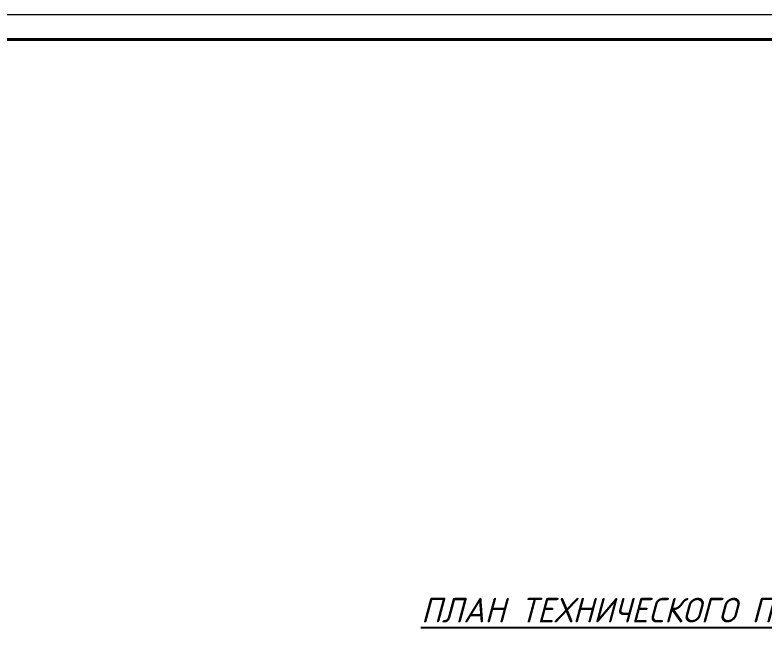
# Model space of a CAD drawing. Header units: millimetres. Extents: x -10178924 to 11692288, y -947381 to 58396.
# Drawn here: x 730494 to 745672, y -875671 to -863122 of the extents above; entities that cross this region are included whole.
import ezdxf
from ezdxf.enums import TextEntityAlignment as Align

# ---------------------------------------------------------------- set-up
doc = ezdxf.new("R2010")
doc.units = ezdxf.units.MM
doc.linetypes.add('CONTI', pattern=[0])
doc.layers.add('_0', color=7, linetype='Continuous', lineweight=25)
doc.layers.add('Ramka', color=7, linetype='Continuous', lineweight=35)
doc.styles.add('Текст_М100', font='GOST_Common Italic.ttf', dxfattribs={"height": 250})

# ---------------------------------------------------------------- blocks, each defined once
blk = doc.blocks.new('*U2133')
at = {"layer": 'Ramka', "linetype": 'CONTI', "lineweight": 20}
blk.add_lwpolyline([(1334, 0), (2523, 0), (2523, 841), (1334, 841)], close=True, dxfattribs=at)
at = {"layer": 'Ramka', "linetype": 'CONTI', "lineweight": 40}
blk.add_lwpolyline([(2518, 836), (1354, 836), (1354, 5), (2518, 5), (2518, 836)], dxfattribs=at)

msp = doc.modelspace()

# ---------------------------------------------------------------- block references
at = {"layer": '_0', "xscale": 100, "yscale": 100, "zscale": 100}
msp.add_blockref('*U2133', (560433.4, -947222.1), dxfattribs=at)

# ---------------------------------------------------------------- texts
at = {"layer": '_0', "ltscale": 100, "style": 'Текст_М100'}
msp.add_text('%%UПЛАН ТЕХНИЧЕСКОГО ПОДПОЛЬЯ И ПОДВАЛА', height=500, dxfattribs=at).set_placement((745631.7, -875187.1), align=Align.MIDDLE_CENTER)

doc.saveas('drawing.dxf')
